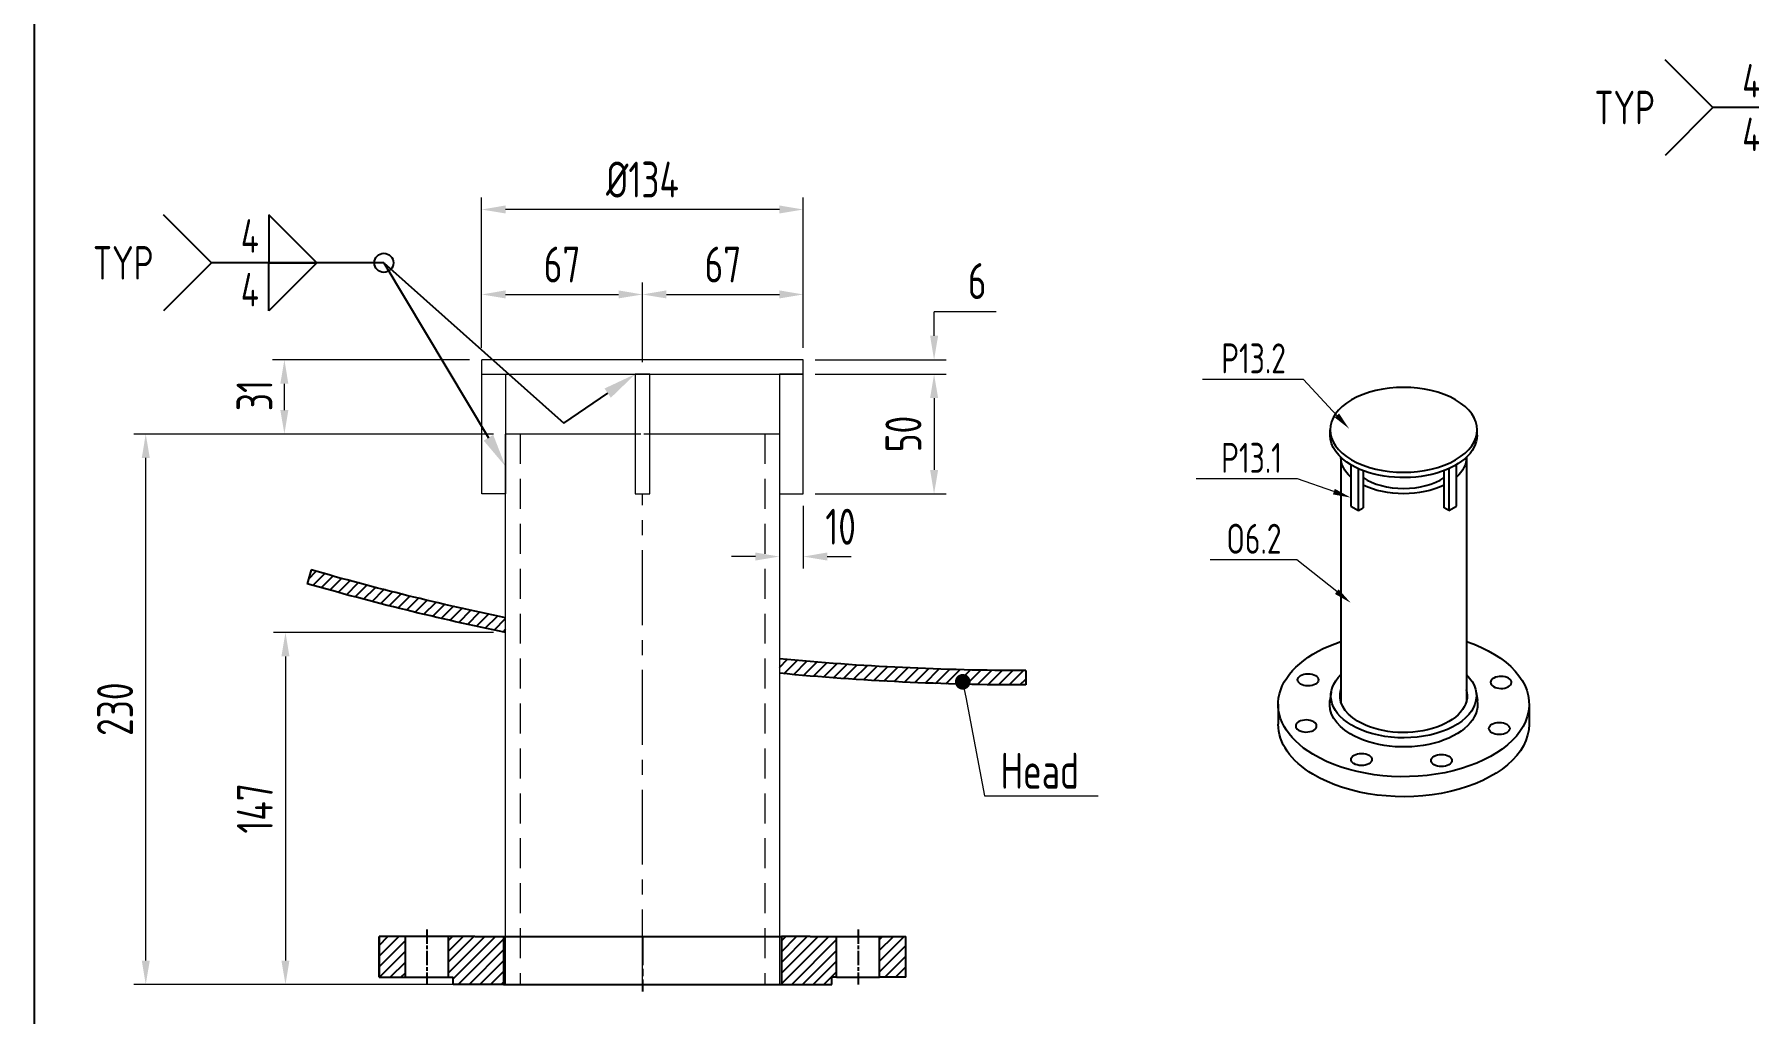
# Model space of a CAD drawing. Header units: millimetres. Extents: x -46397 to 283259, y -8690 to 23983.
# Drawn here: x 148475 to 149907, y -752 to 65 of the extents above; entities that cross this region are included whole.
import ezdxf
from ezdxf import colors
from ezdxf.entities.mleader import LeaderData, LeaderLine
from ezdxf.math import Vec2, Vec3

# ---------------------------------------------------------------- set-up
doc = ezdxf.new("R2010")
doc.units = ezdxf.units.MM
for name, pattern in [('AM_ISO08W050', [18, 12, -1.5, 3, -1.5]), ('AM_ISO08W050x2', [9, 6, -0.75, 1.5, -0.75]), ('CENTER', [2, 1.25, -0.25, 0.25, -0.25]), ('HIDDENX2', [0.75, 0.5, -0.25])]:
    doc.linetypes.add(name, pattern=pattern)
doc.layers.get('Defpoints').update_dxf_attribs({"lineweight": 0})
for name, color, linetype, lineweight in [('4.KICH THUOC', 3, 'Continuous', 9), ('AM_5', 3, 'Continuous', 25), ('AM_7', 4, 'AM_ISO08W050', 25), ('AM_8', 1, 'Continuous', 25), ('Dtext', 255, 'Continuous', 20), ('DUONGCHINH', 7, 'Continuous', 25), ('DUONGTAM', 1, 'CENTER', 0), ('PHANTOM 2', 8, 'Continuous', 0), ('ĐƯỜNG ĐẬM', 255, 'Continuous', 25)]:
    doc.layers.add(name, color=color, linetype=linetype, lineweight=lineweight)
doc.styles.add('Chu va so', font='arial.ttf')
doc.styles.add('GHI CHÚ 1', font='isocp_IV25.ttf', dxfattribs={"width": 0.8})
doc.styles.get("Standard").update_dxf_attribs({"font": 'isocp.shx', "width": 0.8})
doc.styles.add('TCVN', font='arial.ttf')
doc.dimstyles.new('1-30SCALE', dxfattribs={"dimtxt": 75, "dimasz": 75, "dimexe": 37.5, "dimexo": 30, "dimgap": 30, "dimtad": 1, "dimtoh": 1, "dimdec": 0, "dimdsep": 46, "dimtxsty": 'GHI CHÚ 1', "dimcen": 0.09, "dimclrd": 256, "dimclre": 256, "dimclrt": 2, "dimadec": 0, "dimazin": 0, "dimtfac": 1, "dimtdec": 0, "dimtofl": 0, "dimtmove": 0, "dimatfit": 3, "dimfxl": 1, "dimlwd": 0, "dimlwe": 0, "dimarcsym": 0})
pattern_1 = [(45, (-119963.318, 11522.154), (-4.49012806, 4.49012806), [])]

# ---------------------------------------------------------------- blocks, each defined once
blk = doc.blocks.new('n4')
at = {"color": 0, "extrusion": (1.11022e-16, 0.816497, 0.57735)}
for p, q in [((119565.2, -1661.7), (119565.2, -1656.8)), ((119699.2, -1661.7), (119699.2, -1656.8)), ((119575.1, -1682.1), (119575.1, -1904.9)), ((119689.4, -1682.1), (119689.4, -1904.9)), ((119584.1, -1688.6), (119584.1, -1726.3)), ((119591.1, -1730.3), (119591.1, -1692.2)), ((119595.4, -1694), (119595.4, -1727.9)), ((119669.1, -1727.9), (119669.1, -1694)), ((119673.4, -1692.2), (119673.4, -1730.3)), ((119680.4, -1726.3), (119680.4, -1688.6)), ((119584.1, -1726.3), (119591.1, -1730.3)), ((119591.1, -1730.3), (119595.4, -1727.9)), ((119673.4, -1730.3), (119669.1, -1727.9)), ((119673.4, -1730.3), (119680.4, -1726.3)), ((119566.2, -1895.8), (119565.1, -1903.4)), ((119698.3, -1895.8), (119699.4, -1903.4)), ((119517.9, -1906.8), (119517.9, -1925)), ((119746.5, -1906.8), (119746.5, -1925))]:
    blk.add_line(p, q, dxfattribs=at)
at = {"color": 0}
for centre, major_axis, start_param, end_param in [((119632.2, -1656.8), (-67, 0), -5.497787, 0.785398), ((119632.2, -1682.1), (48.6, 0), -2.43244, -0.709153), ((119545.1, -1884.6), (-9.53, 0), -3.164359523309664, 3.118825783869922), ((119721, -1886.9), (-9.52, 0), -5.520554, 0.762631), ((119543.4, -1926.6), (9.53, 0), -5.520554, 0.762631), ((119719.4, -1928.9), (9.53, 0), -3.16435952330978, 3.118825783869806), ((119593.8, -1957.1), (9.53, 0), -4.735156, 1.548029), ((119666.7, -1958), (9.53, 0), -3.949757686707175, 2.333427620472412)]:
    blk.add_ellipse(centre, major_axis=major_axis, ratio=0.57735, start_param=start_param, end_param=end_param, dxfattribs=at)
at = {"color": 0, "extrusion": (-4.97936e-17, -9.30675e-33, -1)}
blk.add_ellipse((119632.2, -1661.7), major_axis=(-67, 0), ratio=0.57735, start_param=-0.785398, end_param=0, dxfattribs=at)
at = {"color": 0, "extrusion": (3.45219e-17, -1.66533e-16, -1)}
blk.add_ellipse((119632.2, -1661.7), major_axis=(67, 0), ratio=0.57735, start_param=0, end_param=2.356194, dxfattribs=at)
at = {"color": 0, "extrusion": (-1.46913e-16, 5.55112e-17, -1)}
blk.add_ellipse((119632.2, -1682.1), major_axis=(-57.1, 0), ratio=0.57735, start_param=-0.567574, end_param=0.006712, dxfattribs=at)
at = {"color": 0, "extrusion": (-9.44789e-17, 5.55112e-17, -1)}
blk.add_ellipse((119632.2, -1682.1), major_axis=(57.2, 0), ratio=0.57735, start_param=-0.006712, end_param=0.567574, dxfattribs=at)
at = {"color": 0, "extrusion": (-1.23215e-16, -1.66533e-16, -1)}
blk.add_ellipse((119632.2, -1682.1), major_axis=(-57.1, 0), ratio=0.57735, start_param=-2.272137, end_param=-0.869455, dxfattribs=at)
at = {"color": 0, "extrusion": (-2.24198e-16, -2.77556e-16, -1)}
blk.add_ellipse((119632.2, -1906.8), major_axis=(-114.3, 0), ratio=0.57735, start_param=-0.762631, end_param=1.047198, dxfattribs=at)
at = {"color": 0, "extrusion": (-1.76104e-16, 1.03945e-31, -1)}
blk.add_ellipse((119632.2, -1906.8), major_axis=(114.3, 0), ratio=0.57735, start_param=-1.047198, end_param=2.378961, dxfattribs=at)
at = {"color": 0, "extrusion": (4.17982e-17, -2.22045e-16, -1)}
blk.add_ellipse((119632.2, -1899.1), major_axis=(-66.3, 0), ratio=0.57735, start_param=-0.762631, end_param=0.531178, dxfattribs=at)
at = {"color": 0, "extrusion": (-9.74564e-17, -2.22045e-16, -1)}
blk.add_ellipse((119632.2, -1899.1), major_axis=(66.3, 0), ratio=0.57735, start_param=-0.531178, end_param=2.378961, dxfattribs=at)
at = {"color": 0, "extrusion": (-8.45825e-17, -5.55112e-17, -1)}
blk.add_ellipse((119632.2, -1906.8), major_axis=(-67.4, 0), ratio=0.57735, start_param=-0.762631, end_param=0.086931, dxfattribs=at)
at = {"color": 0, "extrusion": (-3.69779e-32, -2.22045e-16, -1)}
blk.add_ellipse((119632.2, -1899.1), major_axis=(-58, 0), ratio=0.57735, start_param=-0.762631, end_param=0.175252, dxfattribs=at)
at = {"color": 0, "extrusion": (-1.81711e-16, -2.22045e-16, -1)}
blk.add_ellipse((119632.2, -1906.8), major_axis=(67.4, 0), ratio=0.57735, start_param=-0.086931, end_param=2.378961, dxfattribs=at)
at = {"color": 0, "extrusion": (-1.63045e-16, -1.66533e-16, -1)}
blk.add_ellipse((119632.2, -1899.1), major_axis=(58, 0), ratio=0.57735, start_param=-0.175252, end_param=2.378961, dxfattribs=at)
at = {"color": 0, "extrusion": (-1.8903e-17, 5.55112e-17, -1)}
blk.add_ellipse((119632.2, -1925), major_axis=(-114.3, 0), ratio=0.57735, start_param=-0.762631, end_param=0, dxfattribs=at)
at = {"color": 0, "extrusion": (7.63099e-18, -1.11022e-16, -1)}
blk.add_ellipse((119632.2, -1925), major_axis=(114.3, 0), ratio=0.57735, start_param=0, end_param=2.378961, dxfattribs=at)
blk = doc.blocks.new('*U545')
h = blk.add_hatch()
h.set_pattern_fill('ANSI31', color=1)
h.paths.add_polyline_path([(-110, -37), (-99, -37), (-99, -20), (-110, -20)])
h.paths.add_polyline_path([(-70, -20), (-81, -20), (-81, -37), (-79, -37), (-79, -40), (-58, -40), (-58, -20)])
h.paths.add_polyline_path([(70, -20), (58, -20), (58, -40), (79, -40), (79, -37), (81, -37), (81, -20)])
h.paths.add_polyline_path([(110, -20), (99, -20), (99, -37), (110, -37)])
for p, q in [((-110, -37), (-110, -20)), ((-99, -20), (-110, -20)), ((-110, -20), (-110, -37)), ((-99, -37), (-99, -20)), ((-90, -20), (-99, -20)), ((-81, -20), (-90, -20)), ((-81, -37), (-81, -20)), ((-70, -20), (-81, -20)), ((-70, -20), (-58, -20)), ((-58, -20), (-58, -40)), ((-58, -20), (0, -20)), ((0, -20), (58, -20)), ((58, -20), (58, -40)), ((70, -20), (58, -20)), ((70, -20), (81, -20)), ((81, -37), (81, -20)), ((81, -20), (90, -20)), ((90, -20), (99, -20)), ((99, -37), (99, -20)), ((99, -20), (110, -20)), ((110, -37), (110, -20)), ((-110, -37), (-99, -37)), ((-99, -37), (-90, -37)), ((-90, -37), (-81, -37)), ((-81, -37), (-79, -37)), ((-79, -40), (-79, -37)), ((-58, -40), (-79, -40)), ((-58, -40), (58, -40)), ((58, -40), (79, -40)), ((79, -40), (79, -37)), ((81, -37), (79, -37)), ((81, -37), (90, -37)), ((90, -37), (99, -37)), ((110, -37), (99, -37))]:
    blk.add_line(p, q)
at = {"layer": 'AM_7', "linetype": 'AM_ISO08W050x2'}
for p, q in [((-90, -17), (-90, -40)), ((90, -17), (90, -40))]:
    blk.add_line(p, q, dxfattribs=at)
at = {"layer": 'AM_7'}
blk.add_line((0, -20), (0, -43), dxfattribs=at)
blk = doc.blocks.new('*D562')
at = {"layer": 'Defpoints', "color": 0, "transparency": 16777216}
for p in [(148848.8, -81), (148848.8, -206.4, -3), (149117.4, -206.4, -3)]:
    blk.add_point(p, dxfattribs=at)
at = {"layer": 'PHANTOM 2', "linetype": 'Continuous', "lineweight": 0, "transparency": 16777216}
for p, q in [((148848.8, -196.4), (148848.8, -71)), ((149117.4, -196.4), (149117.4, -71)), ((149097.4, -81), (148868.8, -81))]:
    blk.add_line(p, q, dxfattribs=at)
at = {"layer": 'PHANTOM 2', "transparency": 16777216}
for points in [[(148868.8, -77.6), (148868.8, -84.3), (148848.8, -81)], [(149097.4, -77.6), (149097.4, -84.3), (149117.4, -81)]]:
    blk.add_solid(points, dxfattribs=at)
at = {"layer": 'PHANTOM 2', "color": 2, "transparency": 16777216, "insert": (148983.1, -56), "char_height": 30, "attachment_point": 5, "style": 'GHI CHÚ 1'}
blk.add_mtext('%%C134', dxfattribs=at)
blk = doc.blocks.new('*D563')
at = {"layer": 'Defpoints', "color": 0, "transparency": 16777216}
for p in [(149117.4, -206.4, -3), (149226.6, -206.4), (149117.4, -218.4, -3)]:
    blk.add_point(p, dxfattribs=at)
at = {"layer": 'PHANTOM 2', "linetype": 'Continuous', "lineweight": 0, "transparency": 16777216}
for p, q in [((149226.6, -186.4), (149226.6, -166.4)), ((149278.5, -166.4), (149226.6, -166.4)), ((149127.4, -206.4), (149236.6, -206.4)), ((149127.4, -218.4), (149236.6, -218.4)), ((149226.6, -238.4), (149226.6, -258.4))]:
    blk.add_line(p, q, dxfattribs=at)
at = {"layer": 'PHANTOM 2', "transparency": 16777216}
for points in [[(149223.3, -186.4), (149230, -186.4), (149226.6, -206.4)], [(149223.3, -238.4), (149230, -238.4), (149226.6, -218.4)]]:
    blk.add_solid(points, dxfattribs=at)
at = {"layer": 'PHANTOM 2', "color": 2, "transparency": 16777216, "insert": (149262.6, -140.7), "char_height": 30, "attachment_point": 5, "style": 'GHI CHÚ 1'}
blk.add_mtext('6', dxfattribs=at)
blk = doc.blocks.new('*D573')
at = {"layer": 'Defpoints', "color": 0, "transparency": 16777216}
for p in [(148568.3, -268.4), (148868.8, -268.4, -3), (148825.1, -727.9, -3)]:
    blk.add_point(p, dxfattribs=at)
at = {"layer": 'PHANTOM 2', "linetype": 'Continuous', "lineweight": 0, "transparency": 16777216}
for p, q in [((148858.8, -268.4), (148558.3, -268.4)), ((148568.3, -707.9), (148568.3, -288.4)), ((148815.1, -727.9), (148558.3, -727.9))]:
    blk.add_line(p, q, dxfattribs=at)
at = {"layer": 'PHANTOM 2', "transparency": 16777216}
for points in [[(148565, -288.4), (148571.7, -288.4), (148568.3, -268.4)], [(148565, -707.9), (148571.7, -707.9), (148568.3, -727.9)]]:
    blk.add_solid(points, dxfattribs=at)
at = {"layer": 'PHANTOM 2', "color": 2, "transparency": 16777216, "insert": (148542.7, -498.1), "char_height": 30, "attachment_point": 5, "rotation": 90, "style": 'GHI CHÚ 1'}
blk.add_mtext('230', dxfattribs=at)
blk = doc.blocks.new('*D574')
at = {"layer": 'Defpoints', "color": 0, "transparency": 16777216}
for p in [(148684.1, -206.4), (148848.8, -206.4, -3), (148868.8, -268.4, -3)]:
    blk.add_point(p, dxfattribs=at)
at = {"layer": 'PHANTOM 2', "linetype": 'Continuous', "lineweight": 0, "transparency": 16777216}
for p, q in [((148838.8, -206.4), (148674.1, -206.4)), ((148684.1, -248.4), (148684.1, -226.4)), ((148858.8, -268.4), (148674.1, -268.4))]:
    blk.add_line(p, q, dxfattribs=at)
at = {"layer": 'PHANTOM 2', "transparency": 16777216}
for points in [[(148680.7, -226.4), (148687.4, -226.4), (148684.1, -206.4)], [(148680.7, -248.4), (148687.4, -248.4), (148684.1, -268.4)]]:
    blk.add_solid(points, dxfattribs=at)
at = {"layer": 'PHANTOM 2', "color": 2, "transparency": 16777216, "insert": (148659.1, -236.3), "char_height": 30, "attachment_point": 5, "rotation": 90, "style": 'GHI CHÚ 1'}
blk.add_mtext('31', dxfattribs=at)
blk = doc.blocks.new('*D608')
at = {"layer": 'Defpoints', "color": 0, "transparency": 16777216}
for p in [(149097.4, -318.4), (149117.4, -318.4), (149117.4, -370.7)]:
    blk.add_point(p, dxfattribs=at)
at = {"layer": 'PHANTOM 2', "linetype": 'Continuous', "lineweight": 0, "transparency": 16777216}
for p, q in [((149097.4, -328.4), (149097.4, -380.7)), ((149117.4, -328.4), (149117.4, -380.7)), ((149077.4, -370.7), (149057.4, -370.7)), ((149137.4, -370.7), (149157.4, -370.7))]:
    blk.add_line(p, q, dxfattribs=at)
at = {"layer": 'PHANTOM 2', "transparency": 16777216}
for points in [[(149077.4, -367.3), (149077.4, -374), (149097.4, -370.7)], [(149137.4, -367.3), (149137.4, -374), (149117.4, -370.7)]]:
    blk.add_solid(points, dxfattribs=at)
at = {"layer": 'PHANTOM 2', "color": 2, "transparency": 16777216, "insert": (149148.6, -345.8), "char_height": 30, "attachment_point": 5, "style": 'GHI CHÚ 1'}
blk.add_mtext('10', dxfattribs=at)
blk = doc.blocks.new('*D609')
at = {"layer": 'Defpoints', "color": 0, "transparency": 16777216}
for p in [(148868.8, -434), (148685, -727.9), (148899.4, -727.9)]:
    blk.add_point(p, dxfattribs=at)
at = {"layer": 'PHANTOM 2', "linetype": 'Continuous', "lineweight": 0, "transparency": 16777216}
for p, q in [((148858.8, -434), (148675, -434)), ((148685, -454), (148685, -707.9)), ((148889.4, -727.9), (148675, -727.9))]:
    blk.add_line(p, q, dxfattribs=at)
at = {"layer": 'PHANTOM 2', "transparency": 16777216}
for points in [[(148681.6, -454), (148688.3, -454), (148685, -434)], [(148681.6, -707.9), (148688.3, -707.9), (148685, -727.9)]]:
    blk.add_solid(points, dxfattribs=at)
at = {"layer": 'PHANTOM 2', "color": 2, "transparency": 16777216, "insert": (148659.4, -580.9), "char_height": 30, "attachment_point": 5, "rotation": 90, "style": 'GHI CHÚ 1'}
blk.add_mtext('147', dxfattribs=at)
blk = doc.blocks.new('*D612')
at = {"layer": 'Defpoints', "color": 0, "transparency": 16777216}
for p in [(148983.1, -151.9), (148848.8, -206.4), (148983.1, -218.4)]:
    blk.add_point(p, dxfattribs=at)
at = {"layer": 'PHANTOM 2', "linetype": 'Continuous', "lineweight": 0, "transparency": 16777216}
for p, q in [((148848.8, -196.4), (148848.8, -141.9)), ((148983.1, -208.4), (148983.1, -141.9)), ((148868.8, -151.9), (148963.1, -151.9))]:
    blk.add_line(p, q, dxfattribs=at)
at = {"layer": 'PHANTOM 2', "transparency": 16777216}
for points in [[(148868.8, -148.5), (148868.8, -155.2), (148848.8, -151.9)], [(148963.1, -148.5), (148963.1, -155.2), (148983.1, -151.9)]]:
    blk.add_solid(points, dxfattribs=at)
at = {"layer": 'PHANTOM 2', "color": 2, "transparency": 16777216, "insert": (148916, -126.9), "char_height": 30, "attachment_point": 5, "style": 'GHI CHÚ 1'}
blk.add_mtext('67', dxfattribs=at)
blk = doc.blocks.new('*D613')
at = {"layer": 'Defpoints', "color": 0, "transparency": 16777216}
for p in [(149117.4, -151.9), (149117.4, -206.4), (148983.1, -218.4)]:
    blk.add_point(p, dxfattribs=at)
at = {"layer": 'PHANTOM 2', "linetype": 'Continuous', "lineweight": 0, "transparency": 16777216}
for p, q in [((148983.1, -208.4), (148983.1, -141.9)), ((149117.4, -196.4), (149117.4, -141.9)), ((149003.1, -151.9), (149097.4, -151.9))]:
    blk.add_line(p, q, dxfattribs=at)
at = {"layer": 'PHANTOM 2', "transparency": 16777216}
for points in [[(149003.1, -148.5), (149003.1, -155.2), (148983.1, -151.9)], [(149097.4, -148.5), (149097.4, -155.2), (149117.4, -151.9)]]:
    blk.add_solid(points, dxfattribs=at)
at = {"layer": 'PHANTOM 2', "color": 2, "transparency": 16777216, "insert": (149050.3, -126.9), "char_height": 30, "attachment_point": 5, "style": 'GHI CHÚ 1'}
blk.add_mtext('67', dxfattribs=at)
blk = doc.blocks.new('*S1156')
at = {"layer": 'AM_5'}
for p, q in [((136509.3, -125.5), (136469.3, -85.5)), ((136509.3, -125.5), (136469.3, -165.5)), ((136653.3, -125.5), (136509.3, -125.5)), ((136653.3, -125.5), (136803.5, -259.4)), ((136653.3, -125.5), (136740.6, -271.5)), ((136803.5, -259.4), (136840.2, -234.2))]:
    blk.add_line(p, q, dxfattribs=at)
at = {"layer": 'AM_5', "color": 2}
for p, q in [((136597.3, -125.5), (136557.3, -85.5)), ((136557.3, -85.5), (136557.3, -125.5)), ((136557.3, -125.5), (136597.3, -125.5)), ((136557.3, -125.5), (136597.3, -125.5)), ((136597.3, -125.5), (136557.3, -165.5)), ((136557.3, -165.5), (136557.3, -125.5))]:
    blk.add_line(p, q, dxfattribs=at)
blk.add_circle((136653.3, -125.5), 7.98, dxfattribs=at)
at = {"layer": 'AM_5', "linetype": 'Continuous'}
for points in [[(136842.8, -238.1), (136837.5, -230.4), (136863.2, -218.4)], [(136736.6, -273.9), (136744.6, -269.1), (136754.9, -295.5)]]:
    blk.add_trace(points, dxfattribs=at)
at = {"layer": 'AM_5', "color": 2, "char_height": 28}
for s, insert, attachment_point in [('4', (136548.9, -117.1), 9), ('TYP', (136460.9, -125.5), 6), ('4', (136548.9, -133.9), 3)]:
    blk.add_mtext(s, dxfattribs=dict(at, insert=insert, attachment_point=attachment_point))
blk = doc.blocks.new('*S1158')
at = {"layer": 'AM_5'}
for p, q in [((137763.1, 4.1, -3), (137723.1, 44.1, -3)), ((137763.1, 4.1, -3), (137723.1, -35.9, -3)), ((137907.1, 4.1, -3), (137763.1, 4.1, -3)), ((137907.1, 4.1, -3), (138062.8, -91.3, -3)), ((137907.1, 4.1, -3), (138016.9, -125.4, -3)), ((138062.8, -91.3, -3), (138076.3, -53.2, -3))]:
    blk.add_line(p, q, dxfattribs=at)
at = {"layer": 'AM_5', "color": 2}
for p, q in [((137851.1, 4.1, -3), (137811.1, 44.1, -3)), ((137811.1, 44.1, -3), (137811.1, 4.1, -3)), ((137811.1, 4.1, -3), (137851.1, 4.1, -3)), ((137811.1, 4.1, -3), (137851.1, 4.1, -3)), ((137851.1, 4.1, -3), (137811.1, -35.9, -3)), ((137811.1, -35.9, -3), (137811.1, 4.1, -3))]:
    blk.add_line(p, q, dxfattribs=at)
blk.add_circle((137907.1, 4.1, -3), 7.98, dxfattribs=at)
at = {"layer": 'AM_5', "linetype": 'Continuous'}
for points in [[(138080.7, -54.7, -3), (138071.9, -51.6, -3), (138085.7, -26.8, -3)], [(138013.4, -128.4, -3), (138020.5, -122.4, -3), (138035, -146.8, -3)]]:
    blk.add_trace(points, dxfattribs=at)
at = {"layer": 'AM_5', "color": 2, "char_height": 28}
for s, insert, attachment_point in [('4', (137802.7, 12.5, -3), 9), ('TYP', (137714.7, 4.1, -3), 6), ('4', (137802.7, -4.3, -3), 3)]:
    blk.add_mtext(s, dxfattribs=dict(at, insert=insert, attachment_point=attachment_point))
blk = doc.blocks.new('_Dot')
at = {"color": 0, "linetype": 'ByBlock', "lineweight": -2}
blk.add_line((-0.5, 0), (-1, 0), dxfattribs=at)
at = {"color": 0, "linetype": 'ByBlock', "const_width": 0.5}
blk.add_lwpolyline([(-0.25, 0, 1), (0.25, 0, 1)], format="xyb", close=True, dxfattribs=at)
blk = doc.blocks.new('*D1693')
at = {"layer": 'Defpoints', "color": 0, "transparency": 16777216}
for p in [(149117.4, -218.4), (149117.4, -318.4), (149226.6, -318.4)]:
    blk.add_point(p, dxfattribs=at)
at = {"layer": 'PHANTOM 2', "linetype": 'Continuous', "lineweight": 0, "transparency": 16777216}
for p, q in [((149127.4, -218.4), (149236.6, -218.4)), ((149226.6, -238.4), (149226.6, -298.4)), ((149127.4, -318.4), (149236.6, -318.4))]:
    blk.add_line(p, q, dxfattribs=at)
at = {"layer": 'PHANTOM 2', "transparency": 16777216}
for points in [[(149223.3, -238.4), (149230, -238.4), (149226.6, -218.4)], [(149223.3, -298.4), (149230, -298.4), (149226.6, -318.4)]]:
    blk.add_solid(points, dxfattribs=at)
at = {"layer": 'PHANTOM 2', "color": 2, "transparency": 16777216, "insert": (149201, -268.4), "char_height": 30, "attachment_point": 5, "rotation": 90, "style": 'GHI CHÚ 1'}
blk.add_mtext('50', dxfattribs=at)
blk = doc.blocks.new('*U1841')
at = {"lineweight": 25}
for points in [[(0, 0), (4935.3, 0), (4935.3, 3232.9), (0, 3232.9)], [(0, 0), (3731.6, 0), (3731.6, 3232.9), (0, 3232.9)]]:
    blk.add_lwpolyline(points, close=True, dxfattribs=at)
at = {"layer": 'Dtext', "ltscale": 0.1}
for tag, p, height, style in [('REV_3', (3763.4, 1214.3), 21.5, 'TCVN'), ('FOR_APPROVAL3', (3978.4, 1212.8, -0.2), 25.8, 'TCVN'), ('REV_2', (3763.4, 1134), 21.5, 'TCVN'), ('FOR_APPROVAL2', (3978.4, 1132.5, -0.2), 25.8, 'TCVN'), ('REV_1', (3763.4, 1053.8), 21.5, 'TCVN'), ('FOR_APPROVAL1', (3978.4, 1052.3, -0.2), 25.8, 'TCVN'), ('REV_0', (3763.4, 973.5), 21.5, 'TCVN'), ('NGUOI_VE', (4207.4, 972.4, -0.2), 25.8, 'TCVN'), ('NGUOI_KIEM_2', (4435.3, 972.4, -0.2), 25.8, 'TCVN'), ('NGUOI_DUYET', (4710.7, 972.4, -0.2), 25.8, 'TCVN'), ('1.1_A4', (4724.5, 49, -0.2), 25.8, 'Chu va so'), ('A4_A4', (4810.3, 49, -0.2), 25.8, 'Chu va so'), ('REV.', (4881, 49, -0.2), 25.8, 'Chu va so')]:
    blk.add_attdef(tag, p, '', height=height, dxfattribs=dict(at, style=style))
for tag, p, height, style, width in [('NGAY_REV03', (3817.9, 1212.8, -0.2), 22.4, 'TCVN', 0.95), ('NGAY_REV02', (3817.9, 1132.5, -0.2), 22.4, 'TCVN', 0.95), ('NGAY_REV01', (3817.9, 1052.3, -0.2), 22.4, 'TCVN', 0.95), ('NGAY_REV0', (3817.9, 972, -0.2), 22.4, 'TCVN', 0.95), ('DWD.NO', (3815.9, 20.9, -0.2), 34.4, 'Chu va so', 0.85)]:
    blk.add_attdef(tag, p, '', height=height, dxfattribs=dict(at, style=style, width=width))
at = {"layer": 'Dtext', "lineweight": 25, "ltscale": 0.1, "style": 'Chu va so'}
for tag, p, height in [('PROJECT_CODE', (4064.5, 404.1), 51.6), ('TITLE1', (3841, 308.2, -0.2), 34.4), ('TITLE2', (3841, 227.3, -0.2), 34.4), ('TITLE3', (3841, 147.1, -0.2), 34.4)]:
    blk.add_attdef(tag, p, '', height=height, dxfattribs=at)

msp = doc.modelspace()

# ---------------------------------------------------------------- hatches: boundary and pattern name
at = {"layer": 'AM_8'}
h = msp.add_hatch(dxfattribs=at)
h.set_pattern_fill('ANSI31', color=256, scale=2, style=0)
h.set_pattern_definition(pattern_1)
edge = h.paths.add_edge_path()
edge.add_arc((149303.13, 1694.14), 2160, 253.96139, 258.40077, ccw=False)
edge.add_line((148706.35, -381.79), (148703.04, -393.32))
edge.add_arc((149303.13, 1694.14), 2172, 253.96139, 258.46573)
edge.add_line((148868.83, -434), (148868.83, -421.75))
h = msp.add_hatch(dxfattribs=at)
h.set_pattern_fill('ANSI31', color=256, scale=2, style=0)
h.set_pattern_definition(pattern_1)
edge = h.paths.add_edge_path()
edge.add_arc((149303.13, 1694.14), 2172, 264.56564, 270)
edge.add_line((149303.13, -477.86), (149303.13, -465.86))
edge.add_arc((149303.13, 1694.14), 2160, 264.53536, 270, ccw=False)
edge.add_line((149097.43, -456.05), (149097.43, -468.1))

# ---------------------------------------------------------------- linework, layer by layer
at = {"color": 2, "linetype": 'Continuous', "lineweight": 0, "ltscale": 10, "extrusion": (6.89019e-16, 1, 0)}
for p, q in [((149117.43, -206.39), (148848.83, -206.39)), ((148848.83, -218.39), (148848.83, -206.39)), ((149117.43, -218.39), (149117.43, -206.39)), ((148848.83, -218.39), (149117.43, -218.39)), ((148977.13, -268.39), (148868.83, -268.39)), ((149097.43, -268.39), (148989.13, -268.39)), ((148868.83, -318.39), (148848.83, -318.39))]:
    msp.add_line(p, q, dxfattribs=at)
at = {"color": 1, "linetype": 'HIDDENX2', "lineweight": 0, "ltscale": 50, "extrusion": (6.89019e-16, 1, 0)}
for p, q in [((148880.87, -268.39), (148880.87, -727.86)), ((149085.39, -268.39), (149085.39, -727.86))]:
    msp.add_line(p, q, dxfattribs=at)
at = {"color": 1, "linetype": 'HIDDENX2', "lineweight": 0, "ltscale": 10, "extrusion": (6.89019e-16, 1, 0)}
msp.add_line((148989.13, -268.39), (148977.13, -268.39), dxfattribs=at)
at = {"color": 2, "linetype": 'Continuous', "lineweight": 0, "ltscale": 10}
for points in [[(148848.83, -218.39), (148868.83, -218.39), (148868.83, -318.39), (148848.83, -318.39)], [(148989.13, -218.39), (148977.13, -218.39), (148977.13, -318.39), (148989.13, -318.39)], [(149117.43, -218.39), (149097.43, -218.39), (149097.43, -318.39), (149117.43, -318.39)]]:
    msp.add_lwpolyline(points, close=True, dxfattribs=at)
msp.add_polyline3d([(149097.43, -268.39, 0), (149097.43, -727.86, 0), (148868.83, -727.86, 0), (148868.83, -268.39, 0)], dxfattribs=at)
at = {"layer": 'DUONGCHINH', "color": 2, "ltscale": 10}
for p, q in [((148706.35, -381.79), (148703.04, -393.32)), ((149303.13, -465.86), (149303.13, -477.86))]:
    msp.add_line(p, q, dxfattribs=at)
at = {"layer": 'DUONGCHINH', "color": 2, "ltscale": 10, "extrusion": (0, 0, -1)}
for radius, start, end in [(2160, 281.59923, 286.03861), (2172, 281.53427, 286.03861), (2160, 270, 275.46464), (2172, 270, 275.43436)]:
    msp.add_arc((-149303.13, 1694.14), radius, start, end, dxfattribs=at)
at = {"layer": 'DUONGTAM', "ltscale": 50}
msp.add_line((148983.13, -727.86), (148983.13, -318.39), dxfattribs=at)

# ---------------------------------------------------------------- block references
at = {"extrusion": (0, 0, -1), "xscale": -2, "yscale": 2, "zscale": -2}
msp.add_blockref('*U545', (-148983.13, -647.86), dxfattribs=at)
at = {"layer": 'AM_5'}
for name in ['*S1158', '*S1156']:
    msp.add_blockref(name, (12113.89, 0), dxfattribs=at)
at = {"layer": 'ĐƯỜNG ĐẬM', "ltscale": 100, "xscale": 0.9163966561767505, "yscale": 0.9163966561767505, "zscale": 0.9163966561767505}
msp.add_blockref('n4', (39988.16, 1253.41), dxfattribs=at)

# ---------------------------------------------------------------- dimensions: what is measured, and where the dimension line sits
at = {"layer": 'PHANTOM 2'}
dim = msp.add_linear_dim(base=(148848.83, -80.96, 3), p1=(149117.43, -206.39), p2=(148848.83, -206.39), text='%%C<>', dimstyle='1-30SCALE', override={"dimtxt": 30, "dimasz": 20, "dimexe": 10, "dimexo": 10, "dimgap": 10, "dimlfac": 0.5, "dimtmove": 1}, dxfattribs=at)
dim.commit()
dim.dimension.update_dxf_attribs({"geometry": '*D562', "text_midpoint": (148983.13, -55.96, 3)})
for base, p1, p2, picture, middle in [((148983.13, -151.88), (148848.83, -206.39), (148983.13, -218.39), '*D612', (148915.98, -126.88)), ((149117.43, -151.88), (148983.13, -218.39), (149117.43, -206.39), '*D613', (149050.28, -126.88))]:
    dim = msp.add_linear_dim(base=base, p1=p1, p2=p2, dimstyle='1-30SCALE', override={"dimtxt": 30, "dimasz": 20, "dimexe": 10, "dimexo": 10, "dimgap": 10, "dimlfac": 0.5, "dimtmove": 1}, dxfattribs=at)
    dim.commit()
    dim.dimension.update_dxf_attribs({"geometry": picture, "text_midpoint": middle})
for base, p1, p2, picture, middle in [((149226.62, -206.39, 3), (149117.43, -218.39), (149117.43, -206.39), '*D563', (149235.9, -179.07, 3)), ((148684.05, -206.39, 3), (148868.83, -268.39), (148848.83, -206.39), '*D574', (148684.05, -236.33, 3))]:
    dim = msp.add_linear_dim(base=base, p1=p1, p2=p2, angle=90, dimstyle='1-30SCALE', override={"dimtxt": 30, "dimasz": 20, "dimexe": 10, "dimexo": 10, "dimgap": 10, "dimlfac": 0.5, "dimtmove": 1}, dxfattribs=at)
    dim.commit()
    dim.dimension.update_dxf_attribs({"geometry": picture, "text_midpoint": middle, "dimtype": 160})
for base, p1, p2, picture, middle in [((149226.62, -318.39), (149117.43, -218.39), (149117.43, -318.39), '*D1693', (149201.03, -268.39)), ((148568.33, -268.39, 3), (148825.13, -727.86), (148868.83, -268.39), '*D573', (148542.75, -498.13, 3)), ((148684.96, -727.86), (148868.83, -434), (148899.39, -727.86), '*D609', (148659.43, -580.93))]:
    dim = msp.add_linear_dim(base=base, p1=p1, p2=p2, angle=90, dimstyle='1-30SCALE', override={"dimtxt": 30, "dimasz": 20, "dimexe": 10, "dimexo": 10, "dimgap": 10, "dimlfac": 0.5, "dimtmove": 1}, dxfattribs=at)
    dim.commit()
    dim.dimension.update_dxf_attribs({"geometry": picture, "text_midpoint": middle})
dim = msp.add_linear_dim(base=(149117.43, -370.67), p1=(149097.43, -318.39), p2=(149117.43, -318.39), dimstyle='1-30SCALE', override={"dimtxt": 30, "dimasz": 20, "dimexe": 10, "dimexo": 10, "dimgap": 10, "dimlfac": 0.5, "dimtmove": 1}, dxfattribs=at)
dim.commit()
dim.dimension.update_dxf_attribs({"geometry": '*D608', "text_midpoint": (149148.56, -370.84), "dimtype": 160})

# ---------------------------------------------------------------- leaders
ml = msp.add_multileader_mtext('Standard')
ml.set_content('P13.2', color=256)
ml.set_leader_properties(color=2, linetype='ByLayer', lineweight=5)
ml.build(insert=Vec2(0, 0))
ml.multileader.update_dxf_attribs({"text_left_attachment_type": 6, "text_right_attachment_type": 6, "dogleg_length": 0.36, "arrow_head_size": 15, "scale": 10})
ctx = ml.context
ctx.base_point, ctx.scale, ctx.char_height, ctx.arrow_head_size, ctx.landing_gap_size, ctx.plane_origin = Vec3(149456.42, -222.76), 10, 25, 15, 10, Vec3(149445.01, -218.99)
ctx.left_attachment, ctx.right_attachment = 6, 6
notes = []
notes.append((ctx, [(1, (1, 1, 0), (149535.22, -222.76), (-1, 0), 3.6, [(0, [(149573.17, -263.95)], 0, [])])]))
ctx.mtext.insert, ctx.mtext.flow_direction = Vec3(149466.42, -192.76), 5
ml = msp.add_multileader_mtext('Standard')
ml.set_content('P13.1', color=256)
ml.set_leader_properties(color=2, linetype='ByLayer', lineweight=5)
ml.build(insert=Vec2(0, 0))
ml.multileader.update_dxf_attribs({"text_left_attachment_type": 6, "text_right_attachment_type": 6, "dogleg_length": 0.36, "arrow_head_size": 15, "scale": 10})
ctx = ml.context
ctx.base_point, ctx.scale, ctx.char_height, ctx.arrow_head_size, ctx.landing_gap_size, ctx.plane_origin = Vec3(149456.38, -305.78), 10, 25, 15, 10, Vec3(149454.47, -321.88)
ctx.left_attachment, ctx.right_attachment = 6, 6
notes.append((ctx, [(1, (1, 1, 0), (149529.98, -305.78), (-1, 0), 3.6, [(0, [(149574.59, -321.46)], 0, [])])]))
ctx.mtext.insert, ctx.mtext.flow_direction = Vec3(149466.38, -275.78), 5
ml = msp.add_multileader_mtext('Standard')
ml.set_content('O6.2', color=256)
ml.set_leader_properties(color=2, linetype='ByLayer', lineweight=5)
ml.build(insert=Vec2(0, 0))
ml.multileader.update_dxf_attribs({"text_left_attachment_type": 6, "text_right_attachment_type": 6, "dogleg_length": 0.36, "arrow_head_size": 15, "scale": 10})
ctx = ml.context
ctx.base_point, ctx.scale, ctx.char_height, ctx.arrow_head_size, ctx.landing_gap_size, ctx.plane_origin = Vec3(149460.71, -373.32), 10, 25, 15, 10, Vec3(149454.47, -409.76)
ctx.left_attachment, ctx.right_attachment = 6, 6
notes.append((ctx, [(1, (1, 1, 0), (149529.52, -373.32), (-1, 0), 3.6, [(0, [(149574.59, -409.34)], 0, [])])]))
ctx.mtext.insert, ctx.mtext.flow_direction = Vec3(149470.71, -343.32), 5
at = {"layer": '4.KICH THUOC', "ltscale": 5}
ml = msp.add_multileader_mtext('Standard', dxfattribs=at)
ml.set_content('Head', color=256)
ml.set_leader_properties(lineweight=9)
ml.set_arrow_properties(name='DOT')
ml.build(insert=Vec2(0, 0))
ml.multileader.update_dxf_attribs({"has_dogleg": 0, "text_left_attachment_type": 5, "text_right_attachment_type": 6, "dogleg_length": 0.1, "arrow_head_size": 13.05, "scale": 300})
ctx = ml.context
ctx.base_point, ctx.scale, ctx.char_height, ctx.arrow_head_size, ctx.landing_gap_size, ctx.plane_origin = Vec3(149268.71, -570.44, 2279.64), 300, 30, 13.05, 13.5, Vec3(149710.2, -600.09, 2279.64)
ctx.left_attachment, ctx.right_attachment = 5, 6
notes.append((ctx, [(1, (1, 1, 0), (149238.71, -570.44, 2279.64), (1, 0), 30, [(0, [(149250.55, -475.23, 2279.64)], 0, [])])]))
ctx.mtext.insert, ctx.mtext.flow_direction = Vec3(149282.21, -534.44, 2279.64), 5
for ctx, leaders in notes:
    for number, flags, end, landing, length, lines in leaders:
        leader = LeaderData()
        leader.index, (leader.has_last_leader_line, leader.has_dogleg_vector, leader.attachment_direction) = number, flags
        leader.last_leader_point, leader.dogleg_vector, leader.dogleg_length = Vec3(end), Vec3(landing), length
        for number, points, colour, breaks in lines:
            line = LeaderLine()
            line.index, line.vertices, line.color, line.breaks = number, Vec3.list(points), colors.encode_raw_color(colour), breaks
            leader.lines.append(line)
        ctx.leaders.append(leader)

# ---------------------------------------------------------------- next in the draw order: block references
at = {"xscale": 0.9084576280678549, "yscale": 0.9084576280678549, "zscale": 0.9084576280678549}
msp.add_blockref('*U1841', (148475.24, -1902.62), dxfattribs=at)

doc.saveas('drawing.dxf')
